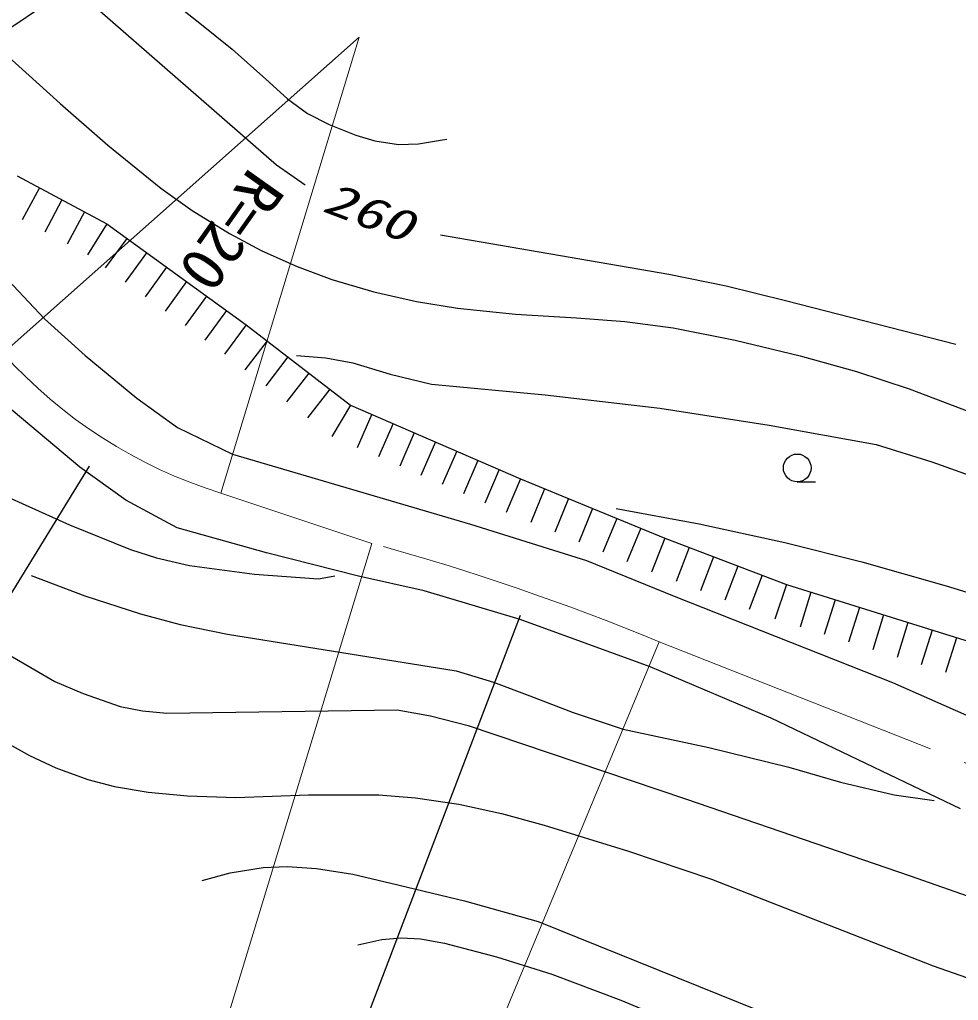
# Model space of a CAD drawing. Units: millimetres on the paper. Extents: x 40 to 680, y 20 to 380.
# Drawn here: x 171.82 to 210.43, y 262.12 to 302.47 of the extents above; entities that cross this region are included whole.
import ezdxf
from ezdxf.enums import TextEntityAlignment as Align

# ---------------------------------------------------------------- set-up
doc = ezdxf.new("R2010")
doc.units = ezdxf.units.MM
doc.linetypes.add('CHAIN', pattern=[18.5, 12, -1.5, 3.5, -1.5])
for name, color, linetype, lineweight in [('M-BGD', 7, 'Continuous', 25), ('M-BGD-EXST', 7, 'Continuous', 25), ('M-BMK', 2, 'CHAIN', 13), ('M-STR-HTXT', 7, 'Continuous', 13), ('M-STR-STRC', 7, 'Continuous', 25)]:
    doc.layers.add(name, color=color, linetype=linetype, lineweight=lineweight)
doc.styles.add('ＭＳ ゴシック', font='')
doc.styles.get('ＭＳ ゴシック').set_extended_font_data('MS Gothic')

msp = doc.modelspace()

# ---------------------------------------------------------------- linework, layer by layer
at = {"layer": 'M-BGD'}
for p, q in [((165.468, 297.98), (172.836, 290.16)), ((171.709, 296.045), (175.402, 294.066)), ((172.632, 295.55), (171.924, 294.228)), ((173.556, 295.056), (172.847, 293.733)), ((174.479, 294.561), (173.771, 293.239)), ((175.402, 294.066), (174.607, 292.795)), ((175.402, 294.066), (181.141, 289.911)), ((176.222, 293.473), (175.342, 292.258)), ((177.042, 292.879), (176.162, 291.664)), ((177.862, 292.285), (176.982, 291.071)), ((178.681, 291.692), (177.802, 290.477)), ((179.501, 291.098), (178.621, 289.883)), ((172.836, 290.16), (174.509, 288.655)), ((180.321, 290.505), (179.441, 289.29)), ((181.141, 289.911), (180.244, 288.709)), ((181.141, 289.911), (185.428, 286.613)), ((181.998, 289.251), (181.084, 288.062)), ((174.509, 288.655), (176.641, 286.898)), ((182.856, 288.592), (181.941, 287.403)), ((183.713, 287.932), (182.799, 286.743)), ((184.571, 287.273), (183.656, 286.084)), ((174.296, 284.056), (171.215, 286.65)), ((176.641, 286.898), (178.314, 285.686)), ((185.428, 286.613), (184.666, 285.321)), ((185.428, 286.613), (192.42, 283.579)), ((186.302, 286.234), (185.705, 284.858)), ((187.176, 285.855), (186.579, 284.478)), ((178.314, 285.686), (180.572, 284.598)), ((188.05, 285.475), (187.453, 284.099)), ((188.924, 285.096), (188.327, 283.72)), ((180.572, 284.598), (190.357, 281.713)), ((189.798, 284.717), (189.201, 283.341)), ((190.672, 284.337), (190.075, 282.961)), ((176.188, 282.705), (174.296, 284.056)), ((191.546, 283.958), (190.949, 282.582)), ((192.42, 283.579), (191.836, 282.197)), ((192.42, 283.579), (198.356, 281.138)), ((203.804, 283.458), (204.554, 283.458)), ((193.409, 283.172), (192.839, 281.785)), ((178.296, 281.567), (176.188, 282.705)), ((194.398, 282.765), (193.828, 281.378)), ((195.388, 282.359), (194.817, 280.971)), ((190.357, 281.713), (195.141, 280.216)), ((196.377, 281.952), (195.807, 280.565)), ((181.971, 280.54), (178.296, 281.567)), ((197.367, 281.545), (196.796, 280.158)), ((198.356, 281.138), (197.803, 279.744)), ((198.356, 281.138), (203.369, 279.226)), ((185.755, 279.567), (181.971, 280.54)), ((199.358, 280.756), (198.824, 279.354)), ((195.141, 280.216), (198.737, 278.753)), ((200.361, 280.373), (199.826, 278.972)), ((201.364, 279.991), (200.829, 278.589)), ((188.457, 278.973), (185.755, 279.567)), ((202.366, 279.608), (201.831, 278.207)), ((192.403, 277.784), (188.457, 278.973)), ((203.369, 279.226), (202.877, 277.809)), ((203.369, 279.226), (211.35, 276.728)), ((204.366, 278.913), (203.918, 277.482)), ((198.737, 278.753), (207.727, 275.198)), ((205.364, 278.601), (204.916, 277.17)), ((206.362, 278.289), (205.914, 276.858)), ((197.759, 275.838), (192.403, 277.784)), ((207.359, 277.977), (206.911, 276.545)), ((208.357, 277.665), (207.909, 276.233)), ((209.355, 277.353), (208.907, 275.921)), ((210.352, 277.04), (209.904, 275.609)), ((202.731, 273.73), (197.759, 275.838)), ((207.727, 275.198), (214.334, 272.271)), ((210.514, 270.001), (202.731, 273.73))]:
    msp.add_line(p, q, dxfattribs=at)
for points in [[(137.549, 326.168), (138.745, 326.038), (139.92, 325.799), (141.053, 325.419), (142.159, 324.938), (146.402, 322.75), (150.553, 320.494), (153.839, 318.584), (157.041, 316.604), (159.704, 314.829), (162.219, 313.032), (169.818, 307.164), (172.482, 305.051), (175.112, 302.835), (182.378, 296.499), (183.562, 295.668)], [(169.035, 310.63), (172.557, 307.876), (176.065, 304.986), (177.563, 303.66), (179.161, 302.383), (180.566, 301.258), (181.944, 300.016), (182.837, 299.212), (183.663, 298.61), (184.549, 298.152), (185.652, 297.723), (186.426, 297.487), (187.407, 297.329), (188.218, 297.36), (189.213, 297.524), (189.391, 297.559)], [(170.362, 301.832), (173.481, 299.02), (175.444, 297.302), (177.622, 295.542), (178.915, 294.62), (180.446, 293.671), (181.778, 292.963), (183.239, 292.309), (184.661, 291.78), (186.389, 291.267), (188.146, 290.874), (189.826, 290.606), (192.214, 290.358), (194.72, 290.204), (196.713, 290.054), (198.703, 289.791), (201.254, 289.278), (203.923, 288.634), (206.236, 287.994), (208.413, 287.286), (217.251, 283.917)], [(189.126, 293.62), (198.524, 291.997), (200.877, 291.523), (203.318, 290.922), (210.322, 289.121)], [(183.211, 288.656), (184.41, 288.563), (185.528, 288.35), (187.06, 287.88), (188.755, 287.471), (193.438, 287.029), (198.15, 286.482), (202.653, 285.792), (207.047, 284.997), (209.34, 284.284), (211.638, 283.461)], [(196.35, 282.356), (199.771, 281.721), (203.29, 280.962), (206.461, 280.16), (209.924, 279.174), (219.182, 276.34), (221.685, 275.637), (224.21, 275.041), (226.392, 274.592), (228.683, 274.247), (230.083, 274.197), (231.485, 274.261), (234.695, 274.713), (238.135, 275.313), (239.405, 275.644), (240.917, 276.167), (242.69, 276.888), (244.5, 277.739), (245.815, 278.49), (247.316, 279.484), (255.12, 284.972), (258.884, 287.674)], [(171.501, 282.754), (173.869, 281.682), (176.378, 280.668), (177.445, 280.327), (178.809, 280.01), (181.472, 279.662), (184.115, 279.459), (184.787, 279.594)], [(172.297, 279.603), (174.503, 278.767), (176.783, 278.019), (178.414, 277.59), (180.374, 277.193), (189.775, 275.679), (191.305, 275.216), (192.81, 274.656), (194.588, 273.96), (196.639, 273.275), (200.161, 272.526), (203.462, 271.709), (205.583, 271.095), (207.793, 270.571), (209.439, 270.349)], [(170.529, 276.831), (173.27, 275.246), (174.434, 274.744), (175.949, 274.217), (176.872, 274.029), (177.866, 273.943), (187.343, 274.072), (188.725, 273.825), (190.271, 273.436), (199.202, 270.409), (208.454, 267.24), (217.441, 264.096)], [(170.472, 273.17), (172.217, 272.19), (173.309, 271.684), (174.625, 271.201), (175.718, 270.917), (177.101, 270.689), (178.719, 270.537), (180.706, 270.471), (183.703, 270.579), (186.599, 270.572), (188.095, 270.451), (189.877, 270.19), (191.639, 269.811), (193.39, 269.332), (196.865, 268.261), (200.283, 267.103), (209.389, 263.543), (218.41, 260.382)], [(179.32, 267.058), (180.484, 267.365), (181.829, 267.591), (182.828, 267.627), (184.033, 267.548), (185.525, 267.307), (187.085, 266.947), (190.112, 266.209), (193.147, 265.36), (202.218, 261.708), (205.576, 260.373), (209.144, 259.067), (218.171, 256.092)], [(185.731, 264.408), (186.714, 264.621), (187.514, 264.699), (188.307, 264.651), (189.298, 264.468), (191.429, 263.909), (193.713, 263.197), (196.542, 262.127), (199.477, 260.902), (201.88, 259.812), (204.383, 258.556), (206.561, 257.353), (208.912, 255.93), (210.029, 255.225)]]:
    msp.add_lwpolyline(points, dxfattribs=at)
msp.add_circle((203.804, 284.028), 0.57, dxfattribs=at)
at = {"layer": 'M-BGD-EXST'}
for p, q in [((164.547, 267.592), (174.691, 284.093)), ((192.407, 277.95), (184.12, 256.234))]:
    msp.add_line(p, q, dxfattribs=at)
at = {"layer": 'M-BMK'}
for p, q in [((180.091, 282.993), (186.308, 280.921)), ((198.121, 276.874), (223.565, 266.818))]:
    msp.add_line(p, q, dxfattribs=at)
for centre, radius, start, end in [((186.033, 302.09), 20, 221.8597, 252.7168), ((159.863, 184.481), 100, 67.50649, 74.66545)]:
    msp.add_arc(centre, radius, start, end, dxfattribs=at)
at = {"layer": 'M-STR-HTXT'}
for p, q in [((171.137, 288.744), (185.79, 301.748)), ((185.79, 301.748), (180.091, 282.993)), ((186.308, 280.921), (177.967, 253.508)), ((187.137, 250.399), (198.121, 276.874))]:
    msp.add_line(p, q, dxfattribs=at)
at = {"layer": 'M-STR-STRC'}
msp.add_line((184.519, 310.966), (164.9, 297.712), dxfattribs=at)

# ---------------------------------------------------------------- texts
at = {"layer": 'M-BGD', "style": 'ＭＳ ゴシック', "oblique": 15, "width": 1.4}
msp.add_text('260', height=1.32, rotation=339.2, dxfattribs=at).set_placement((184.058, 294.245), align=Align.BOTTOM_LEFT)
at = {"layer": 'M-STR-HTXT', "style": 'ＭＳ ゴシック', "width": 1.05}
msp.add_text('R=20', height=1.833, rotation=234.7, dxfattribs=at).set_placement((180.848, 296.762), align=Align.BOTTOM_LEFT)

doc.saveas('drawing.dxf')
